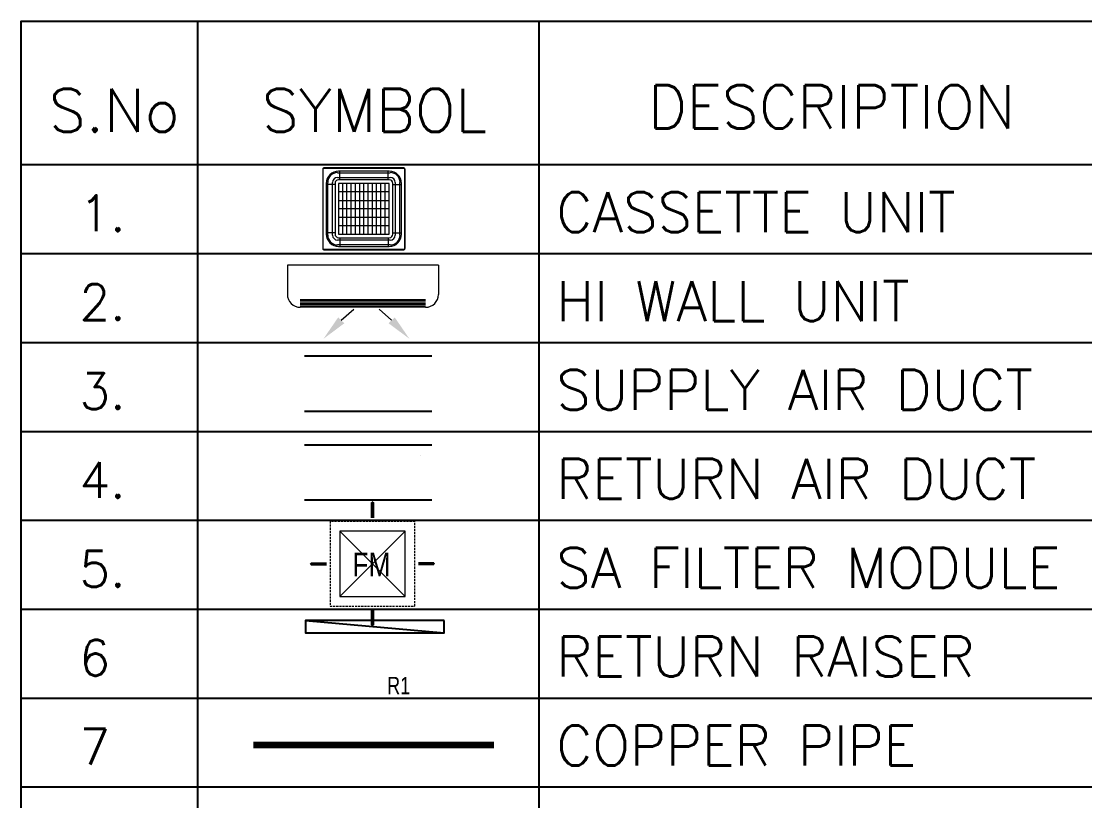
# Model space of a CAD drawing. Header units: millimetres. Extents: x 3552052 to 4144896, y -707811 to -630695.
# Drawn here: x 3976707 to 3980193, y -663547 to -660992 of the extents above; entities that cross this region are included whole.
import ezdxf

# ---------------------------------------------------------------- set-up
doc = ezdxf.new("R2010")
doc.units = ezdxf.units.MM
doc.header["$LTSCALE"] = 6
doc.header["$MEASUREMENT"] = 0
doc.linetypes.add('ACAD_ISO04W100', pattern=[30, 24, -3, 0, -3])
doc.linetypes.add('DASHED', pattern=[0.75, 0.5, -0.25])
for name, color, linetype, lineweight in [('axes', 40, 'ACAD_ISO04W100', 0), ('ELE-LIGHTING WIRRING', 7, 'CONTINUOUS', 0), ('HTL-AC UNIT', 5, 'CONTINUOUS', 0), ('HVAC_HI_WALL_1TR', 1, 'CONTINUOUS', 0), ('M HVAC HIGH WALL UNIT', 3, 'CONTINUOUS', 0), ('MEP_HVAC_COPPER_PIPE', 5, 'CONTINUOUS', 0), ('MEP_HVAC_RA_DUCT', 1, 'CONTINUOUS', 0), ('MEP_HVAC_RA_RAISERS', 3, 'CONTINUOUS', 0), ('MEP_HVAC_SUPPLY_AIR_DUCT', 3, 'CONTINUOUS', 0), ('MEP_HVAC_SUPPLY_DIFFUSER', 5, 'CONTINUOUS', 0), ('Supply Diffusers', 3, 'CONTINUOUS', 0)]:
    doc.layers.add(name, color=color, linetype=linetype, lineweight=lineweight)
doc.styles.add('ARIEL', font='sanss___.ttf', dxfattribs={"width": 0.75})
doc.styles.add('ROMAN', font='arial.ttf', dxfattribs={"width": 0.8})
doc.styles.get("Standard").update_dxf_attribs({"font": 'SIMPLEX'})

# ---------------------------------------------------------------- blocks, each defined once
blk = doc.blocks.new('CASSETTE UNIT - 3TR')
at = {"layer": 'HTL-AC UNIT', "color": 3}
for p, q in [((953753, -137421), (954583, -137421)), ((953753, -138250), (953753, -137421)), ((954583, -137421), (954583, -138250)), ((954428, -137663), (953909, -137663)), ((953952, -138095), (953952, -137576)), ((953995, -138095), (953995, -137576)), ((954038, -138095), (954038, -137576)), ((954082, -138095), (954082, -137576)), ((954125, -138095), (954125, -137576)), ((954168, -138095), (954168, -137576)), ((954211, -138095), (954211, -137576)), ((954255, -138095), (954255, -137576)), ((954298, -138095), (954298, -137576)), ((954341, -138095), (954341, -137576)), ((954385, -138095), (954385, -137576)), ((953909, -137750), (954428, -137750)), ((954428, -137837), (953909, -137837)), ((953909, -137923), (954428, -137923)), ((954428, -138010), (953909, -138010)), ((954583, -138250), (953753, -138250))]:
    blk.add_line(p, q, dxfattribs=at)
at = {"layer": 'HTL-AC UNIT', "color": 8}
for p, q in [((953922, -137540), (953922, -137451)), ((954415, -137540), (954415, -137451)), ((953873, -137589), (953784, -137589)), ((954464, -137589), (954553, -137589)), ((953873, -138082), (953784, -138082)), ((954464, -138082), (954553, -138082)), ((953922, -138131), (953922, -138220)), ((954415, -138131), (954415, -138220))]:
    blk.add_line(p, q, dxfattribs=at)
at = {"layer": 'HTL-AC UNIT', "color": 1}
for p, q in [((953900, -137467), (954437, -137467)), ((953900, -137515), (954437, -137515)), ((953799, -138104), (953799, -137567)), ((953848, -138104), (953848, -137567)), ((954489, -137567), (954489, -138104)), ((954537, -138104), (954537, -137567)), ((954437, -138156), (953900, -138156)), ((954437, -138204), (953900, -138204))]:
    blk.add_line(p, q, dxfattribs=at)
at = {"layer": 'HTL-AC UNIT', "color": 3}
blk.add_lwpolyline([(953766, -138256), (954571, -138256, 0.414214), (954589, -138238), (954589, -137433, 0.414214), (954571, -137416), (953766, -137416, 0.414214), (953748, -137433), (953748, -138238, 0.414214)], format="xyb", close=True, dxfattribs=at)
at = {"layer": 'HTL-AC UNIT', "color": 8}
for points in [[(953909, -138220), (954428, -138220, 0.414214), (954553, -138095), (954553, -137576, 0.414214), (954428, -137451), (953909, -137451, 0.414214), (953784, -137576), (953784, -138095, 0.414214)], [(953909, -138131), (954428, -138131, 0.414214), (954464, -138095), (954464, -137576, 0.414214), (954428, -137540), (953909, -137540, 0.414214), (953873, -137576), (953873, -138095, 0.414214)]]:
    blk.add_lwpolyline(points, format="xyb", close=True, dxfattribs=at)
blk.add_lwpolyline([(953909, -138095), (954428, -138095), (954428, -137576), (953909, -137576)], close=True, dxfattribs=at)
at = {"layer": 'HTL-AC UNIT', "color": 1}
for centre, radius, start, end in [((953900, -137567), 101, 90, 180), ((953900, -137567), 52.3, 90, 180), ((954437, -137567), 101, 0, 90), ((954437, -137567), 52.3, 0, 90), ((953900, -138104), 101, 180, 270), ((953900, -138104), 52.3, 180, 270), ((954437, -138104), 52.3, 270, 0), ((954437, -138104), 101, 270, 0)]:
    blk.add_arc(centre, radius, start, end, dxfattribs=at)
blk = doc.blocks.new('HI WALL SPLIT AC UNIT 1TR')
at = {"layer": 'M HVAC HIGH WALL UNIT', "color": 1, "lineweight": 5}
for p, q in [((1294404.3, -128752), (1294404.3, -129681)), ((1294404.3, -128752), (1294583.6, -128752)), ((1294662.3, -128830.7), (1294662.3, -129602.2)), ((1294404.3, -129681), (1294583.6, -129681))]:
    blk.add_line(p, q, dxfattribs=at)
at = {"layer": 'M HVAC HIGH WALL UNIT', "color": 8, "lineweight": 5}
for p, q in [((1294616.1, -128830.7), (1294616.1, -129602.2)), ((1294625.4, -128830.7), (1294625.4, -129602.2)), ((1294636.9, -128830.7), (1294636.9, -129602.2)), ((1294646.2, -128830.7), (1294646.2, -129602.2)), ((1294655.4, -128830.7), (1294655.4, -129602.2))]:
    blk.add_line(p, q, dxfattribs=at)
at = {"layer": 'M HVAC HIGH WALL UNIT', "color": 7, "lineweight": 5}
for p, q in [((1294742.7, -129039.8), (1294673.6, -129117.4)), ((1294742.7, -129349.7), (1294673.6, -129272.1))]:
    blk.add_line(p, q, dxfattribs=at)
at = {"layer": 'M HVAC HIGH WALL UNIT', "color": 1, "lineweight": 5}
for centre, start, end in [((1294583.6, -128830.7), 0, 90), ((1294583.6, -129602.2), 270, 0)]:
    blk.add_arc(centre, 78.8, start, end, dxfattribs=at)
at = {"layer": 'M HVAC HIGH WALL UNIT', "color": 7, "lineweight": 5}
for points in [[(1294760.9, -129058.7), (1294724.5, -129020.9), (1294856.2, -128930.6)], [(1294760.9, -129330.8), (1294724.5, -129368.6), (1294856.2, -129458.9)]]:
    blk.add_solid(points, dxfattribs=at)
blk = doc.blocks.new('FM3')
at = {"layer": 'Supply Diffusers'}
for p, q in [((234.6, -234.9), (-235.4, 235.1)), ((-235.4, -234.9), (234.6, 235.1))]:
    blk.add_line(p, q, dxfattribs=at)
at = {"layer": 'Supply Diffusers', "color": 7}
for points in [[(0.6, 451.1, 0, 150, 0), (0.6, 390.6, 25, 25, 0), (0.6, 330.1, 25, 25, 0)], [(-451.4, -0.9, 0, 150, 0), (-390.9, -0.9, 25, 25, 0), (-330.4, -0.9, 25, 25, 0)], [(450.6, 1.1, 0, 150, 0), (390.1, 1.1, 25, 25, 0), (329.6, 1.1, 25, 25, 0)], [(0.6, -450.9, 0, 150, 0), (0.6, -390.4, 25, 25, 0), (0.6, -329.9, 25, 25, 0)]]:
    blk.add_lwpolyline(points, format="xyseb", dxfattribs=at)
at = {"layer": 'Supply Diffusers', "linetype": 'DASHED', "ltscale": 5}
blk.add_lwpolyline([(-305.4, -304.9), (304.6, -304.9), (304.6, 305.1), (-305.4, 305.1)], close=True, dxfattribs=at)
at = {"layer": 'Supply Diffusers'}
blk.add_lwpolyline([(-235.4, -234.9), (234.6, -234.9), (234.6, 235.1), (-235.4, 235.1)], close=True, dxfattribs=at)
at = {"layer": 'Supply Diffusers', "style": 'ROMAN', "width": 0.8}
blk.add_text('FM', height=170, dxfattribs=at).set_placement((-144.4, -89.7))
blk = doc.blocks.new('SA DIFFUSER 600X600MM')
at = {"layer": 'Supply Diffusers', "color": 1, "xscale": 0.9836065573758823, "yscale": 0.9836065573758823, "zscale": 0.9836065573758823}
blk.add_blockref('FM3', (1302829.9, -127949.5, 14384.8), dxfattribs=at)
blk = doc.blocks.new('RA_RAISER')
at = {"layer": 'MEP_HVAC_RA_RAISERS', "lineweight": 25}
blk.add_line((3561965.8, -606672.8), (3562865.8, -606752.8), dxfattribs=at)
blk.add_lwpolyline([(3562865.8, -606672.8), (3561965.8, -606672.8), (3561965.8, -606752.8), (3562865.8, -606752.8)], close=True, dxfattribs=at)
blk.add_lwpolyline([(3562415.8, -606784, 0, 66.4, 0), (3562415.8, -606861.5, 0, 0, 0), (3562415.8, -606988.1, 0, 0, 0), (3562515.9, -606988.1, 0, 0, 0), (3562240.8, -607052.5, 0, 0, 0), (3562393.1, -607052.5, 0, 0, 0), (3562393.1, -607148, 0, 0, 0)], format="xyseb", dxfattribs=at)
at = {"layer": 'MEP_HVAC_RA_RAISERS', "lineweight": 25, "insert": (3562494.5, -607037.4), "char_height": 112.5, "width": 174.151, "attachment_point": 1, "style": 'ARIEL'}
blk.add_mtext('R1', dxfattribs=at)

msp = doc.modelspace()

# ---------------------------------------------------------------- linework, layer by layer
at = {"layer": 'axes', "color": 7, "linetype": 'ByBlock', "lineweight": -3}
for p, q in [((3977285.1, -660992.4), (3977285.1, -665832.3)), ((3978403.3, -660992.4), (3978403.3, -665832.3)), ((3976706.8, -661462.2), (3981706.8, -661462.2)), ((3976706.8, -661753.6), (3981706.8, -661753.6)), ((3976706.8, -662044.9), (3981706.8, -662044.9)), ((3976706.8, -662336.2), (3981706.8, -662336.2)), ((3976706.8, -662627.6), (3981706.8, -662627.6)), ((3976706.8, -662918.9), (3981706.8, -662918.9)), ((3976706.8, -663210.2), (3981706.8, -663210.2)), ((3976706.8, -663501.6), (3981706.8, -663501.6))]:
    msp.add_line(p, q, dxfattribs=at)
msp.add_lwpolyline([(3976706.8, -665832.3), (3976706.8, -660992.4), (3981706.8, -660992.4), (3981706.8, -665832.3)], dxfattribs=at)
at = {"layer": 'MEP_HVAC_COPPER_PIPE', "lineweight": -3, "const_width": 21.5}
msp.add_lwpolyline([(3977467.2, -663363.7), (3978256.3, -663363.7)], dxfattribs=at)
at = {"layer": 'MEP_HVAC_RA_DUCT', "color": 7, "lineweight": -3}
for p, q in [((3977635.6, -662380.1), (3978053.3, -662380.1)), ((3978053.3, -662562.2), (3977635.6, -662562.2))]:
    msp.add_line(p, q, dxfattribs=at)
at = {"layer": 'MEP_HVAC_RA_DUCT', "color": 7, "lineweight": -3, "const_width": 0.0052}
for points in [[(3977635.6, -662619.7), (3977635.6, -662526.3), (3977672.4, -662526.3), (3977598.7, -662416), (3977635.6, -662416), (3977635.6, -662341.9)], [(3978053.3, -662619.7), (3978053.3, -662526.3), (3978090.2, -662526.3), (3978016.5, -662416), (3978053.3, -662416), (3978053.3, -662341.9)]]:
    msp.add_lwpolyline(points, dxfattribs=at)
at = {"layer": 'MEP_HVAC_SUPPLY_AIR_DUCT', "lineweight": -3}
for p, q in [((3977635.6, -662088.7), (3978053.3, -662088.7)), ((3978053.3, -662270.9), (3977635.6, -662270.9))]:
    msp.add_line(p, q, dxfattribs=at)
at = {"layer": 'MEP_HVAC_SUPPLY_AIR_DUCT', "lineweight": -3, "const_width": 0.0052}
for points in [[(3977635.6, -662328.3), (3977635.6, -662235), (3977672.4, -662235), (3977598.7, -662124.6), (3977635.6, -662124.6), (3977635.6, -662050.6)], [(3978053.3, -662328.3), (3978053.3, -662235), (3978090.2, -662235), (3978016.5, -662124.6), (3978053.3, -662124.6), (3978053.3, -662050.6)]]:
    msp.add_lwpolyline(points, dxfattribs=at)

# ---------------------------------------------------------------- block references
at = {"layer": 'HTL-AC UNIT', "lineweight": -3, "xscale": 0.3208484674722678, "yscale": 0.3208484674722678, "zscale": 0.3208484674722678}
msp.add_blockref('CASSETTE UNIT - 3TR', (3671686.7, -617382.4), dxfattribs=at)
at = {"layer": 'HVAC_HI_WALL_1TR', "lineweight": -3, "xscale": 0.5330714249265021, "yscale": 0.5330714249265021, "zscale": 0.5330714249265021, "rotation": 270}
msp.add_blockref('HI WALL SPLIT AC UNIT 1TR', (4046708.5, 28218), dxfattribs=at)
at = {"layer": 'MEP_HVAC_RA_RAISERS', "lineweight": -3, "xscale": 0.5051420487398612, "yscale": 0.5051420487398612, "zscale": 0.5051420487398612}
msp.add_blockref('RA_RAISER', (2178340.3, -356500.5), dxfattribs=at)
at = {"layer": 'MEP_HVAC_SUPPLY_DIFFUSER', "lineweight": -3, "xscale": 0.463222404565841, "yscale": 0.463222404565841, "zscale": 0.463222404565841}
msp.add_blockref('SA DIFFUSER 600X600MM', (3374358.2, -603501.2, 9432.6), dxfattribs=at)

# ---------------------------------------------------------------- texts
at = {"layer": 'ELE-LIGHTING WIRRING', "color": 7, "lineweight": -3, "attachment_point": 1}
for s, insert, char_height, width in [('{\\C256;S.No}', (3976797.3, -661213.6), 141.068, 361.095), ('{\\C256;SYMBOL}', (3977495.7, -661213.6), 141.068, 361.095), ('{\\C256;DESCRIPTION}', (3978762.1, -661202.2), 141.068, 361.095), ('{\\C256;1.}', (3976897.4, -661562.8), 117.56, 361.095), ('{\\C256;CASSETTE UNIT}', (3978461.4, -661552.2), 131.059, 3646.259), ('{\\C256;2.}', (3976897.4, -661854.2), 117.56, 361.095), ('{\\C256;HI WALL UNIT}', (3978461.4, -661843.6), 131.059, 3646.259), ('{\\C256;SUPPLY AIR DUCT}', (3978461.4, -662134.9), 131.059, 3646.259), ('{\\C256;3.}', (3976897.4, -662145.5), 117.56, 361.095), ('{\\C256;4.}', (3976897.4, -662436.8), 117.56, 361.095), ('{\\C256;RETURN AIR DUCT}', (3978461.4, -662426.2), 131.059, 3646.259), ('{\\C256;5.}', (3976897.4, -662728.2), 117.56, 361.095), ('{\\C256;SA FILTER MODULE}', (3978461.4, -662717.6), 131.059, 3646.259), ('{\\C256;RETURN RAISER }', (3978461.4, -663008.9), 131.059, 3646.259), ('{\\C256;6}', (3976897.4, -663019.5), 117.56, 361.095), ('{\\C256;7}', (3976897.4, -663310.8), 117.56, 361.095), ('{\\C256;COPPER PIPE}', (3978461.4, -663300.2), 131.059, 3646.259)]:
    msp.add_mtext(s, dxfattribs=dict(at, insert=insert, char_height=char_height, width=width))

doc.saveas('drawing.dxf')
